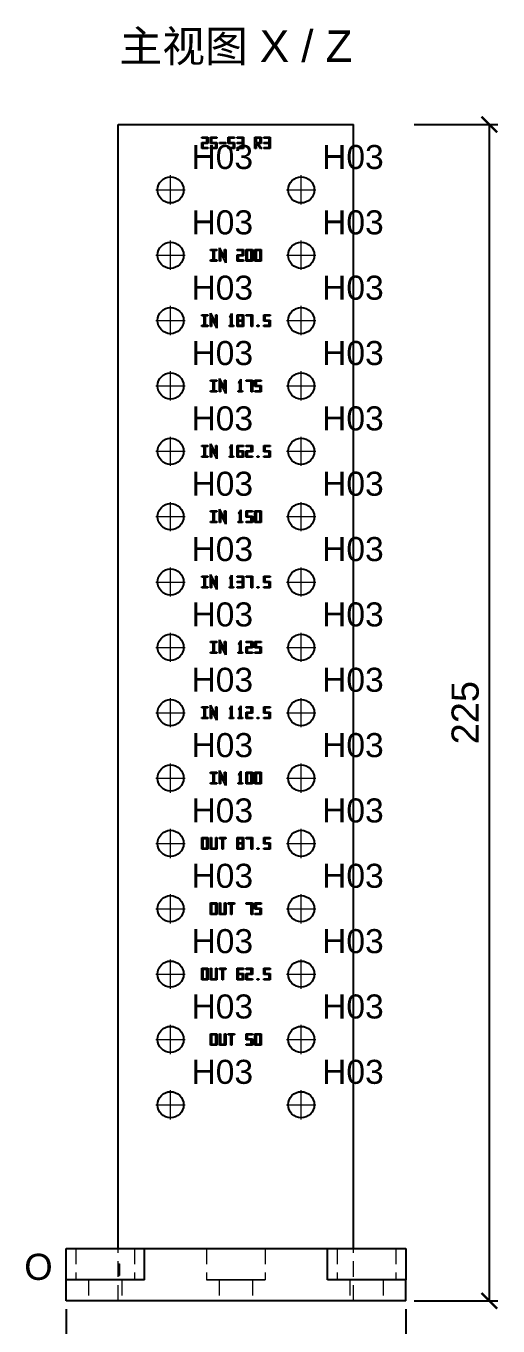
# Model space of a CAD drawing. Header units: millimetres. Extents: x 40 to 1358, y 134 to 546.
# Drawn here: x 281.8 to 372.2, y 262.7 to 511.4 of the extents above; entities that cross this region are included whole.
import ezdxf
from ezdxf.enums import TextEntityAlignment as Align

# ---------------------------------------------------------------- set-up
doc = ezdxf.new("R2010")
doc.units = ezdxf.units.MM
doc.linetypes.add('WP_HIDDEN', pattern=[2.3, 1.5, -0.8])
for name, color, linetype, lineweight in [('ANNOTATIONS', 7, 'CONTINUOUS', 18), ('DIMENSIONS', 7, 'CONTINUOUS', 18), ('HIDDEN', 7, 'WP_HIDDEN', 13), ('VISIBLE', 7, 'CONTINUOUS', 25)]:
    doc.layers.add(name, color=color, linetype=linetype, lineweight=lineweight)
doc.styles.add('CJK', font='Arial Unicode.ttf')
doc.styles.add('OpenSansCondensed-Light', font='OpenSansCondensed-Light.ttf')
doc.dimstyles.new('EZDXF', dxfattribs={"dimtxt": 0.25, "dimasz": 0.175, "dimexe": 0.375, "dimexo": 0.125, "dimgap": 0.1, "dimtad": 1, "dimlfac": 100, "dimzin": 12, "dimdsep": 46, "dimtxsty": 'OpenSansCondensed-Light', "dimblk": 'ARCHTICK', "dimcen": 2.5, "dimazin": 3, "dimtfac": 0.5, "dimtmove": 2, "dimatfit": 3})

# ---------------------------------------------------------------- blocks, each defined once
blk = doc.blocks.new('_ARCHTICK')
at = {"color": 0, "linetype": 'BYBLOCK', "const_width": 0.15}
blk.add_lwpolyline([(-0.5, -0.5), (0.5, 0.5)], dxfattribs=at)

msp = doc.modelspace()

# ---------------------------------------------------------------- linework, layer by layer
at = {"layer": 'ANNOTATIONS'}
for p, q in [((309.5, 477.2), (309.5, 482.8)), ((334.5, 477.2), (334.5, 482.8)), ((306.7, 480), (312.3, 480)), ((331.7, 480), (337.3, 480)), ((309.5, 464.7), (309.5, 470.3)), ((334.5, 464.7), (334.5, 470.3)), ((306.7, 467.5), (312.3, 467.5)), ((331.7, 467.5), (337.3, 467.5)), ((309.5, 452.2), (309.5, 457.8)), ((334.5, 452.2), (334.5, 457.8)), ((306.7, 455), (312.3, 455)), ((331.7, 455), (337.3, 455)), ((309.5, 439.7), (309.5, 445.3)), ((334.5, 439.7), (334.5, 445.3)), ((306.7, 442.5), (312.3, 442.5)), ((331.7, 442.5), (337.3, 442.5)), ((309.5, 427.2), (309.5, 432.8)), ((334.5, 427.2), (334.5, 432.8)), ((306.7, 430), (312.3, 430)), ((331.7, 430), (337.3, 430)), ((309.5, 414.7), (309.5, 420.3)), ((334.5, 414.7), (334.5, 420.3)), ((306.7, 417.5), (312.3, 417.5)), ((331.7, 417.5), (337.3, 417.5)), ((309.5, 402.2), (309.5, 407.8)), ((334.5, 402.2), (334.5, 407.8)), ((306.7, 405), (312.3, 405)), ((331.7, 405), (337.3, 405)), ((309.5, 389.7), (309.5, 395.3)), ((334.5, 389.7), (334.5, 395.3)), ((306.7, 392.5), (312.3, 392.5)), ((331.7, 392.5), (337.3, 392.5)), ((309.5, 377.2), (309.5, 382.8)), ((334.5, 377.2), (334.5, 382.8)), ((306.7, 380), (312.3, 380)), ((331.7, 380), (337.3, 380)), ((309.5, 364.7), (309.5, 370.3)), ((334.5, 364.7), (334.5, 370.3)), ((306.7, 367.5), (312.3, 367.5)), ((331.7, 367.5), (337.3, 367.5)), ((309.5, 352.2), (309.5, 357.8)), ((334.5, 352.2), (334.5, 357.8)), ((306.7, 355), (312.3, 355)), ((331.7, 355), (337.3, 355)), ((309.5, 339.7), (309.5, 345.3)), ((334.5, 339.7), (334.5, 345.3)), ((306.7, 342.5), (312.3, 342.5)), ((331.7, 342.5), (337.3, 342.5)), ((309.5, 327.2), (309.5, 332.8)), ((334.5, 327.2), (334.5, 332.8)), ((306.7, 330), (312.3, 330)), ((331.7, 330), (337.3, 330)), ((309.5, 314.7), (309.5, 320.3)), ((334.5, 314.7), (334.5, 320.3)), ((306.7, 317.5), (312.3, 317.5)), ((331.7, 317.5), (337.3, 317.5)), ((309.5, 302.2), (309.5, 307.8)), ((334.5, 302.2), (334.5, 307.8)), ((306.7, 305), (312.3, 305)), ((331.7, 305), (337.3, 305))]:
    msp.add_line(p, q, dxfattribs=at)
at = {"layer": 'HIDDEN', "ltscale": 2}
for p, q in [((299.5, 277.5), (299.5, 492.5)), ((344.5, 277.5), (344.5, 492.5)), ((289.5, 277.5), (296.5, 277.5)), ((289.5, 267.5), (289.5, 277.5)), ((291.375, 277.5), (291.375, 271.5)), ((299.5, 277.5), (344.5, 277.5)), ((299.5, 267.5), (299.5, 277.5)), ((302.625, 277.5), (302.625, 271.5)), ((316.375, 277.5), (316.375, 271.5)), ((327.625, 277.5), (327.625, 271.5)), ((341.375, 277.5), (341.375, 271.5)), ((344.5, 267.5), (344.5, 277.5)), ((347.5, 277.5), (354.5, 277.5)), ((352.625, 277.5), (352.625, 271.5)), ((354.5, 267.5), (354.5, 277.5)), ((299.5, 273.4), (299.5, 274.6)), ((299.5, 274.6), (299.5, 274.4)), ((299.5, 272.4), (299.5, 274.6)), ((299.5, 274.6), (299.7, 274.6)), ((299.5, 274.4), (299.5, 273.6)), ((299.5, 274.4), (299.7, 274.4)), ((299.5, 273.6), (299.5, 273.63927)), ((299.5, 273.63927), (299.7, 273.63927)), ((299.5, 273.6), (299.5, 272.4)), ((299.5, 273.4), (299.5, 273.6)), ((299.5, 273.6), (299.7, 273.6)), ((299.7, 274.6), (299.7, 273.4)), ((299.7, 274.4), (299.7, 274.6)), ((299.7, 272.4), (299.7, 274.6)), ((299.7, 273.6), (299.7, 274.4)), ((299.7, 273.63927), (299.7, 273.6)), ((299.7, 272.4), (299.7, 273.6)), ((299.7, 273.6), (299.7, 273.4)), ((293.8, 271.5), (293.8, 267.5)), ((299.5, 272.6), (299.5, 273.4)), ((299.5, 273.4), (299.5, 272.36073)), ((299.5, 273.4), (299.5, 272.47542)), ((299.5, 273.4), (299.5, 272.4)), ((299.5, 273.4), (299.7, 273.4)), ((299.5, 272.4), (299.5, 272.6)), ((299.5, 272.6), (299.7, 272.6)), ((299.5, 272.36073), (299.5, 272.47542)), ((299.5, 272.47542), (299.7, 272.47542)), ((299.5, 272.4), (299.7, 272.4)), ((299.5, 272.36073), (299.7, 272.36073)), ((299.7, 273.4), (299.7, 272.6)), ((299.7, 272.36073), (299.7, 273.4)), ((299.7, 273.4), (299.7, 272.47542)), ((299.7, 273.4), (299.7, 272.4)), ((299.7, 272.6), (299.7, 272.4)), ((299.7, 272.47542), (299.7, 272.36073)), ((300.2, 271.5), (300.2, 267.5)), ((318.8, 271.5), (318.8, 267.5)), ((325.2, 271.5), (325.2, 267.5)), ((343.8, 271.5), (343.8, 267.5)), ((350.2, 271.5), (350.2, 267.5)), ((289.5, 267.5), (296.5, 267.5)), ((299.5, 267.5), (344.5, 267.5)), ((347.5, 267.5), (354.5, 267.5))]:
    msp.add_line(p, q, dxfattribs=at)
for points in [[(302.625, 277.5), (302.48397, 277.5), (302.06795, 277.5), (301.3978, 277.5), (300.50713, 277.5), (299.4406, 277.5), (298.25168, 277.5), (297, 277.5), (295.74832, 277.5), (294.5594, 277.5), (293.49287, 277.5), (292.6022, 277.5), (291.93205, 277.5), (291.51603, 277.5), (291.375, 277.5)], [(291.375, 277.5), (291.41037, 277.5), (291.51603, 277.5), (291.69066, 277.5), (291.93205, 277.5), (292.23718, 277.5), (292.6022, 277.5), (293.02252, 277.5), (293.49287, 277.5), (294.00732, 277.5), (294.5594, 277.5), (295.14218, 277.5), (295.74832, 277.5), (296.3702, 277.5), (297, 277.5)], [(296.5, 277.5), (296.83589, 277.5), (297.16756, 277.5), (297.49084, 277.5), (297.80165, 277.5), (298.0961, 277.5), (298.37047, 277.5), (298.62132, 277.5), (298.84549, 277.5), (299.04017, 277.5), (299.20291, 277.5), (299.33165, 277.5), (299.42478, 277.5), (299.48114, 277.5), (299.5, 277.5)], [(297, 277.5), (297.6298, 277.5), (298.25168, 277.5), (298.85782, 277.5), (299.4406, 277.5), (299.99268, 277.5), (300.50713, 277.5), (300.97748, 277.5), (301.3978, 277.5), (301.76282, 277.5), (302.06795, 277.5), (302.30934, 277.5), (302.48397, 277.5), (302.58963, 277.5), (302.625, 277.5)], [(327.625, 277.5), (327.48397, 277.5), (327.06795, 277.5), (326.3978, 277.5), (325.50713, 277.5), (324.4406, 277.5), (323.25168, 277.5), (322, 277.5), (320.74832, 277.5), (319.5594, 277.5), (318.49287, 277.5), (317.6022, 277.5), (316.93205, 277.5), (316.51603, 277.5), (316.375, 277.5)], [(316.375, 277.5), (316.41037, 277.5), (316.51603, 277.5), (316.69066, 277.5), (316.93205, 277.5), (317.23718, 277.5), (317.6022, 277.5), (318.02252, 277.5), (318.49287, 277.5), (319.00732, 277.5), (319.5594, 277.5), (320.14218, 277.5), (320.74832, 277.5), (321.3702, 277.5), (322, 277.5)], [(322, 277.5), (322.6298, 277.5), (323.25168, 277.5), (323.85782, 277.5), (324.4406, 277.5), (324.99268, 277.5), (325.50713, 277.5), (325.97748, 277.5), (326.3978, 277.5), (326.76282, 277.5), (327.06795, 277.5), (327.30934, 277.5), (327.48397, 277.5), (327.58963, 277.5), (327.625, 277.5)], [(352.625, 277.5), (352.48397, 277.5), (352.06795, 277.5), (351.3978, 277.5), (350.50713, 277.5), (349.4406, 277.5), (348.25168, 277.5), (347, 277.5), (345.74832, 277.5), (344.5594, 277.5), (343.49287, 277.5), (342.6022, 277.5), (341.93205, 277.5), (341.51603, 277.5), (341.375, 277.5)], [(341.375, 277.5), (341.41037, 277.5), (341.51603, 277.5), (341.69066, 277.5), (341.93205, 277.5), (342.23718, 277.5), (342.6022, 277.5), (343.02252, 277.5), (343.49287, 277.5), (344.00732, 277.5), (344.5594, 277.5), (345.14218, 277.5), (345.74832, 277.5), (346.3702, 277.5), (347, 277.5)], [(344.5, 277.5), (344.51886, 277.5), (344.57522, 277.5), (344.66835, 277.5), (344.79709, 277.5), (344.95983, 277.5), (345.15451, 277.5), (345.37868, 277.5), (345.62953, 277.5), (345.9039, 277.5), (346.19835, 277.5), (346.50916, 277.5), (346.83244, 277.5), (347.16411, 277.5), (347.5, 277.5)], [(347, 277.5), (347.6298, 277.5), (348.25168, 277.5), (348.85782, 277.5), (349.4406, 277.5), (349.99268, 277.5), (350.50713, 277.5), (350.97748, 277.5), (351.3978, 277.5), (351.76282, 277.5), (352.06795, 277.5), (352.30934, 277.5), (352.48397, 277.5), (352.58963, 277.5), (352.625, 277.5)], [(302.625, 271.5), (302.48397, 271.5), (302.06795, 271.5), (301.3978, 271.5), (300.50713, 271.5), (299.4406, 271.5), (298.25168, 271.5), (297, 271.5), (295.74832, 271.5), (294.5594, 271.5), (293.49287, 271.5), (292.6022, 271.5), (291.93205, 271.5), (291.51603, 271.5), (291.375, 271.5)], [(291.375, 271.5), (291.41037, 271.5), (291.51603, 271.5), (291.69066, 271.5), (291.93205, 271.5), (292.23718, 271.5), (292.6022, 271.5), (293.02252, 271.5), (293.49287, 271.5), (294.00732, 271.5), (294.5594, 271.5), (295.14218, 271.5), (295.74832, 271.5), (296.3702, 271.5), (297, 271.5)], [(300.2, 271.5), (300.11977, 271.5), (299.8831, 271.5), (299.50186, 271.5), (298.99517, 271.5), (298.38843, 271.5), (297.71207, 271.5), (297, 271.5), (296.28793, 271.5), (295.61157, 271.5), (295.00483, 271.5), (294.49814, 271.5), (294.1169, 271.5), (293.88023, 271.5), (293.8, 271.5)], [(293.8, 271.5), (293.82012, 271.5), (293.88023, 271.5), (293.97957, 271.5), (294.1169, 271.5), (294.29048, 271.5), (294.49814, 271.5), (294.73726, 271.5), (295.00483, 271.5), (295.2975, 271.5), (295.61157, 271.5), (295.94311, 271.5), (296.28793, 271.5), (296.64171, 271.5), (297, 271.5)], [(297, 271.5), (297.6298, 271.5), (298.25168, 271.5), (298.85782, 271.5), (299.4406, 271.5), (299.99268, 271.5), (300.50713, 271.5), (300.97748, 271.5), (301.3978, 271.5), (301.76282, 271.5), (302.06795, 271.5), (302.30934, 271.5), (302.48397, 271.5), (302.58963, 271.5), (302.625, 271.5)], [(297, 271.5), (297.35829, 271.5), (297.71207, 271.5), (298.05689, 271.5), (298.38843, 271.5), (298.7025, 271.5), (298.99517, 271.5), (299.26274, 271.5), (299.50186, 271.5), (299.70952, 271.5), (299.8831, 271.5), (300.02043, 271.5), (300.11977, 271.5), (300.17988, 271.5), (300.2, 271.5)], [(327.625, 271.5), (327.48397, 271.5), (327.06795, 271.5), (326.3978, 271.5), (325.50713, 271.5), (324.4406, 271.5), (323.25168, 271.5), (322, 271.5), (320.74832, 271.5), (319.5594, 271.5), (318.49287, 271.5), (317.6022, 271.5), (316.93205, 271.5), (316.51603, 271.5), (316.375, 271.5)], [(316.375, 271.5), (316.41037, 271.5), (316.51603, 271.5), (316.69066, 271.5), (316.93205, 271.5), (317.23718, 271.5), (317.6022, 271.5), (318.02252, 271.5), (318.49287, 271.5), (319.00732, 271.5), (319.5594, 271.5), (320.14218, 271.5), (320.74832, 271.5), (321.3702, 271.5), (322, 271.5)], [(325.2, 271.5), (325.11977, 271.5), (324.8831, 271.5), (324.50186, 271.5), (323.99517, 271.5), (323.38843, 271.5), (322.71207, 271.5), (322, 271.5), (321.28793, 271.5), (320.61157, 271.5), (320.00483, 271.5), (319.49814, 271.5), (319.1169, 271.5), (318.88023, 271.5), (318.8, 271.5)], [(318.8, 271.5), (318.82012, 271.5), (318.88023, 271.5), (318.97957, 271.5), (319.1169, 271.5), (319.29048, 271.5), (319.49814, 271.5), (319.73726, 271.5), (320.00483, 271.5), (320.2975, 271.5), (320.61157, 271.5), (320.94311, 271.5), (321.28793, 271.5), (321.64171, 271.5), (322, 271.5)], [(322, 271.5), (322.35829, 271.5), (322.71207, 271.5), (323.05689, 271.5), (323.38843, 271.5), (323.7025, 271.5), (323.99517, 271.5), (324.26274, 271.5), (324.50186, 271.5), (324.70952, 271.5), (324.8831, 271.5), (325.02043, 271.5), (325.11977, 271.5), (325.17988, 271.5), (325.2, 271.5)], [(322, 271.5), (322.6298, 271.5), (323.25168, 271.5), (323.85782, 271.5), (324.4406, 271.5), (324.99268, 271.5), (325.50713, 271.5), (325.97748, 271.5), (326.3978, 271.5), (326.76282, 271.5), (327.06795, 271.5), (327.30934, 271.5), (327.48397, 271.5), (327.58963, 271.5), (327.625, 271.5)], [(352.625, 271.5), (352.48397, 271.5), (352.06795, 271.5), (351.3978, 271.5), (350.50713, 271.5), (349.4406, 271.5), (348.25168, 271.5), (347, 271.5), (345.74832, 271.5), (344.5594, 271.5), (343.49287, 271.5), (342.6022, 271.5), (341.93205, 271.5), (341.51603, 271.5), (341.375, 271.5)], [(341.375, 271.5), (341.41037, 271.5), (341.51603, 271.5), (341.69066, 271.5), (341.93205, 271.5), (342.23718, 271.5), (342.6022, 271.5), (343.02252, 271.5), (343.49287, 271.5), (344.00732, 271.5), (344.5594, 271.5), (345.14218, 271.5), (345.74832, 271.5), (346.3702, 271.5), (347, 271.5)], [(350.2, 271.5), (350.11977, 271.5), (349.8831, 271.5), (349.50186, 271.5), (348.99517, 271.5), (348.38843, 271.5), (347.71207, 271.5), (347, 271.5), (346.28793, 271.5), (345.61157, 271.5), (345.00483, 271.5), (344.49814, 271.5), (344.1169, 271.5), (343.88023, 271.5), (343.8, 271.5)], [(343.8, 271.5), (343.82012, 271.5), (343.88023, 271.5), (343.97957, 271.5), (344.1169, 271.5), (344.29048, 271.5), (344.49814, 271.5), (344.73726, 271.5), (345.00483, 271.5), (345.2975, 271.5), (345.61157, 271.5), (345.94311, 271.5), (346.28793, 271.5), (346.64171, 271.5), (347, 271.5)], [(347, 271.5), (347.6298, 271.5), (348.25168, 271.5), (348.85782, 271.5), (349.4406, 271.5), (349.99268, 271.5), (350.50713, 271.5), (350.97748, 271.5), (351.3978, 271.5), (351.76282, 271.5), (352.06795, 271.5), (352.30934, 271.5), (352.48397, 271.5), (352.58963, 271.5), (352.625, 271.5)], [(347, 271.5), (347.35829, 271.5), (347.71207, 271.5), (348.05689, 271.5), (348.38843, 271.5), (348.7025, 271.5), (348.99517, 271.5), (349.26274, 271.5), (349.50186, 271.5), (349.70952, 271.5), (349.8831, 271.5), (350.02043, 271.5), (350.11977, 271.5), (350.17988, 271.5), (350.2, 271.5)], [(300.2, 267.5), (300.11977, 267.5), (299.8831, 267.5), (299.50186, 267.5), (298.99517, 267.5), (298.38843, 267.5), (297.71207, 267.5), (297, 267.5), (296.28793, 267.5), (295.61157, 267.5), (295.00483, 267.5), (294.49814, 267.5), (294.1169, 267.5), (293.88023, 267.5), (293.8, 267.5)], [(293.8, 267.5), (293.82012, 267.5), (293.88023, 267.5), (293.97957, 267.5), (294.1169, 267.5), (294.29048, 267.5), (294.49814, 267.5), (294.73726, 267.5), (295.00483, 267.5), (295.2975, 267.5), (295.61157, 267.5), (295.94311, 267.5), (296.28793, 267.5), (296.64171, 267.5), (297, 267.5)], [(296.5, 267.5), (296.83589, 267.5), (297.16756, 267.5), (297.49084, 267.5), (297.80165, 267.5), (298.0961, 267.5), (298.37047, 267.5), (298.62132, 267.5), (298.84549, 267.5), (299.04017, 267.5), (299.20291, 267.5), (299.33165, 267.5), (299.42478, 267.5), (299.48114, 267.5), (299.5, 267.5)], [(297, 267.5), (297.35829, 267.5), (297.71207, 267.5), (298.05689, 267.5), (298.38843, 267.5), (298.7025, 267.5), (298.99517, 267.5), (299.26274, 267.5), (299.50186, 267.5), (299.70952, 267.5), (299.8831, 267.5), (300.02043, 267.5), (300.11977, 267.5), (300.17988, 267.5), (300.2, 267.5)], [(325.2, 267.5), (325.11977, 267.5), (324.8831, 267.5), (324.50186, 267.5), (323.99517, 267.5), (323.38843, 267.5), (322.71207, 267.5), (322, 267.5), (321.28793, 267.5), (320.61157, 267.5), (320.00483, 267.5), (319.49814, 267.5), (319.1169, 267.5), (318.88023, 267.5), (318.8, 267.5)], [(318.8, 267.5), (318.82012, 267.5), (318.88023, 267.5), (318.97957, 267.5), (319.1169, 267.5), (319.29048, 267.5), (319.49814, 267.5), (319.73726, 267.5), (320.00483, 267.5), (320.2975, 267.5), (320.61157, 267.5), (320.94311, 267.5), (321.28793, 267.5), (321.64171, 267.5), (322, 267.5)], [(322, 267.5), (322.35829, 267.5), (322.71207, 267.5), (323.05689, 267.5), (323.38843, 267.5), (323.7025, 267.5), (323.99517, 267.5), (324.26274, 267.5), (324.50186, 267.5), (324.70952, 267.5), (324.8831, 267.5), (325.02043, 267.5), (325.11977, 267.5), (325.17988, 267.5), (325.2, 267.5)], [(350.2, 267.5), (350.11977, 267.5), (349.8831, 267.5), (349.50186, 267.5), (348.99517, 267.5), (348.38843, 267.5), (347.71207, 267.5), (347, 267.5), (346.28793, 267.5), (345.61157, 267.5), (345.00483, 267.5), (344.49814, 267.5), (344.1169, 267.5), (343.88023, 267.5), (343.8, 267.5)], [(343.8, 267.5), (343.82012, 267.5), (343.88023, 267.5), (343.97957, 267.5), (344.1169, 267.5), (344.29048, 267.5), (344.49814, 267.5), (344.73726, 267.5), (345.00483, 267.5), (345.2975, 267.5), (345.61157, 267.5), (345.94311, 267.5), (346.28793, 267.5), (346.64171, 267.5), (347, 267.5)], [(344.5, 267.5), (344.51886, 267.5), (344.57522, 267.5), (344.66835, 267.5), (344.79709, 267.5), (344.95983, 267.5), (345.15451, 267.5), (345.37868, 267.5), (345.62953, 267.5), (345.9039, 267.5), (346.19835, 267.5), (346.50916, 267.5), (346.83244, 267.5), (347.16411, 267.5), (347.5, 267.5)], [(347, 267.5), (347.35829, 267.5), (347.71207, 267.5), (348.05689, 267.5), (348.38843, 267.5), (348.7025, 267.5), (348.99517, 267.5), (349.26274, 267.5), (349.50186, 267.5), (349.70952, 267.5), (349.8831, 267.5), (350.02043, 267.5), (350.11977, 267.5), (350.17988, 267.5), (350.2, 267.5)]]:
    msp.add_lwpolyline(points, dxfattribs=at)
at = {"layer": 'VISIBLE'}
for p, q in [((299.5, 280.5), (299.5, 492.5)), ((299.5, 492.5), (344.5, 492.5)), ((344.5, 280.5), (344.5, 492.5)), ((315.45, 490.1), (316.65, 490.1)), ((315.45, 489.9), (315.45, 490.1)), ((316.45, 489.9), (315.45, 489.9)), ((316.45, 489.1), (316.45, 489.9)), ((316.65, 490.1), (316.65, 488.9)), ((317.15, 488.9), (317.15, 490.1)), ((317.15, 490.1), (318.35, 490.1)), ((318.35, 489.9), (317.35, 489.9)), ((317.35, 489.9), (317.35, 489.1)), ((318.35, 490.1), (318.35, 489.9)), ((320.55, 488.9), (320.55, 490.1)), ((320.55, 490.1), (321.75, 490.1)), ((321.75, 489.9), (320.75, 489.9)), ((320.75, 489.9), (320.75, 489.1)), ((321.75, 490.1), (321.75, 489.9)), ((322.25, 489.9), (322.25, 490.1)), ((322.25, 490.1), (323.45, 490.1)), ((323.25, 489.9), (322.25, 489.9)), ((323.25, 489.1), (323.25, 489.9)), ((323.45, 490.1), (323.45, 487.9)), ((325.65, 487.9), (325.65, 490.1)), ((325.65, 490.1), (326.85, 490.1)), ((326.65, 489.9), (325.85, 489.9)), ((325.85, 489.9), (325.85, 489.1)), ((326.65, 489.1), (326.65, 489.9)), ((326.85, 490.1), (326.85, 488.9)), ((327.35, 489.9), (327.35, 490.1)), ((327.35, 490.1), (328.55, 490.1)), ((328.35, 489.9), (327.35, 489.9)), ((328.35, 489.1), (328.35, 489.9)), ((328.55, 490.1), (328.55, 487.9)), ((315.45, 487.9), (315.45, 489.1)), ((315.45, 489.1), (316.45, 489.1)), ((316.65, 487.9), (315.45, 487.9)), ((316.65, 488.9), (315.65, 488.9)), ((315.65, 488.9), (315.65, 488.1)), ((315.65, 488.1), (316.65, 488.1)), ((316.65, 488.1), (316.65, 487.9)), ((318.15, 488.9), (317.15, 488.9)), ((317.15, 487.9), (317.15, 488.1)), ((317.15, 488.1), (318.15, 488.1)), ((318.35, 487.9), (317.15, 487.9)), ((317.35, 489.1), (318.35, 489.1)), ((318.15, 488.1), (318.15, 488.9)), ((318.35, 489.1), (318.35, 487.9)), ((318.85, 489.1), (320.05, 489.1)), ((318.85, 488.9), (318.85, 489.1)), ((320.05, 488.9), (318.85, 488.9)), ((320.05, 489.1), (320.05, 488.9)), ((321.55, 488.9), (320.55, 488.9)), ((320.55, 487.9), (320.55, 488.1)), ((320.55, 488.1), (321.55, 488.1)), ((321.75, 487.9), (320.55, 487.9)), ((320.75, 489.1), (321.75, 489.1)), ((321.55, 488.1), (321.55, 488.9)), ((321.75, 489.1), (321.75, 487.9)), ((322.25, 488.9), (322.25, 489.1)), ((322.25, 489.1), (323.25, 489.1)), ((323.25, 488.9), (322.25, 488.9)), ((322.25, 487.9), (322.25, 488.1)), ((322.25, 488.1), (323.25, 488.1)), ((323.45, 487.9), (322.25, 487.9)), ((323.25, 488.1), (323.25, 488.9)), ((325.85, 487.9), (325.65, 487.9)), ((325.85, 489.1), (326.01848, 489.1)), ((325.99793, 488.9), (325.85, 488.9)), ((325.85, 488.9), (325.85, 487.9)), ((326.72542, 487.86073), (325.99793, 488.9)), ((326.01848, 489.1), (326.07458, 489.13927)), ((326.07458, 489.13927), (326.10207, 489.1)), ((326.10207, 489.1), (326.65, 489.1)), ((326.24207, 488.9), (326.88927, 487.97542)), ((326.85, 488.9), (326.24207, 488.9)), ((326.88927, 487.97542), (326.72542, 487.86073)), ((327.35, 488.9), (327.35, 489.1)), ((327.35, 489.1), (328.35, 489.1)), ((328.35, 488.9), (327.35, 488.9)), ((327.35, 487.9), (327.35, 488.1)), ((327.35, 488.1), (328.35, 488.1)), ((328.55, 487.9), (327.35, 487.9)), ((328.35, 488.1), (328.35, 488.9)), ((317.15, 468.4), (317.15, 468.6)), ((317.15, 468.6), (318.35, 468.6)), ((317.65, 468.4), (317.15, 468.4)), ((317.65, 466.6), (317.65, 468.4)), ((318.35, 468.4), (317.85, 468.4)), ((317.85, 468.4), (317.85, 466.6)), ((318.35, 468.6), (318.35, 468.4)), ((318.85, 466.4), (318.85, 468.92361)), ((318.85, 468.92361), (319.85, 466.92361)), ((320.05, 466.07639), (319.05, 468.07639)), ((319.05, 468.07639), (319.05, 466.4)), ((319.85, 466.92361), (319.85, 468.6)), ((319.85, 468.6), (320.05, 468.6)), ((320.05, 468.6), (320.05, 466.07639)), ((322.25, 468.6), (323.45, 468.6)), ((322.25, 468.4), (322.25, 468.6)), ((323.25, 468.4), (322.25, 468.4)), ((322.25, 466.4), (322.25, 467.6)), ((322.25, 467.6), (323.25, 467.6)), ((323.25, 467.6), (323.25, 468.4)), ((323.45, 468.6), (323.45, 467.4)), ((323.95, 466.4), (323.95, 468.6)), ((323.95, 468.6), (325.15, 468.6)), ((324.95, 468.4), (324.15, 468.4)), ((324.15, 468.4), (324.15, 466.6)), ((324.95, 466.6), (324.95, 468.4)), ((325.15, 468.6), (325.15, 466.4)), ((325.65, 466.4), (325.65, 468.6)), ((325.65, 468.6), (326.85, 468.6)), ((326.65, 468.4), (325.85, 468.4)), ((325.85, 468.4), (325.85, 466.6)), ((326.65, 466.6), (326.65, 468.4)), ((326.85, 468.6), (326.85, 466.4)), ((317.15, 466.4), (317.15, 466.6)), ((317.15, 466.6), (317.65, 466.6)), ((318.35, 466.4), (317.15, 466.4)), ((317.85, 466.6), (318.35, 466.6)), ((318.35, 466.6), (318.35, 466.4)), ((319.05, 466.4), (318.85, 466.4)), ((323.45, 466.4), (322.25, 466.4)), ((323.45, 467.4), (322.45, 467.4)), ((322.45, 467.4), (322.45, 466.6)), ((322.45, 466.6), (323.45, 466.6)), ((323.45, 466.6), (323.45, 466.4)), ((325.15, 466.4), (323.95, 466.4)), ((324.15, 466.6), (324.95, 466.6)), ((326.85, 466.4), (325.65, 466.4)), ((325.85, 466.6), (326.65, 466.6)), ((315.45, 455.9), (315.45, 456.1)), ((315.45, 456.1), (316.65, 456.1)), ((315.95, 455.9), (315.45, 455.9)), ((315.95, 454.1), (315.95, 455.9)), ((316.65, 455.9), (316.15, 455.9)), ((316.15, 455.9), (316.15, 454.1)), ((316.65, 456.1), (316.65, 455.9)), ((317.15, 453.9), (317.15, 456.42361)), ((317.15, 456.42361), (318.15, 454.42361)), ((318.35, 453.57639), (317.35, 455.57639)), ((317.35, 455.57639), (317.35, 453.9)), ((318.15, 454.42361), (318.15, 456.1)), ((318.15, 456.1), (318.35, 456.1)), ((318.35, 456.1), (318.35, 453.57639)), ((320.81132, 455.67226), (321.25, 456.33028)), ((320.97774, 455.56132), (320.81132, 455.67226)), ((321.05, 455.66972), (320.97774, 455.56132)), ((321.05, 454.1), (321.05, 455.66972)), ((321.25, 456.33028), (321.25, 454.1)), ((322.25, 453.9), (322.25, 456.1)), ((322.25, 456.1), (323.45, 456.1)), ((323.25, 455.9), (322.45, 455.9)), ((322.45, 455.9), (322.45, 455.1)), ((322.45, 455.1), (323.25, 455.1)), ((323.25, 455.1), (323.25, 455.9)), ((323.45, 456.1), (323.45, 453.9)), ((323.95, 456.1), (325.15, 456.1)), ((323.95, 455.9), (323.95, 456.1)), ((324.95, 455.9), (323.95, 455.9)), ((324.95, 453.9), (324.95, 455.9)), ((325.15, 456.1), (325.15, 453.9)), ((327.35, 454.9), (327.35, 456.1)), ((327.35, 456.1), (328.55, 456.1)), ((328.55, 455.9), (327.55, 455.9)), ((327.55, 455.9), (327.55, 455.1)), ((327.55, 455.1), (328.55, 455.1)), ((328.55, 456.1), (328.55, 455.9)), ((328.55, 455.1), (328.55, 453.9)), ((315.45, 453.9), (315.45, 454.1)), ((315.45, 454.1), (315.95, 454.1)), ((316.65, 453.9), (315.45, 453.9)), ((316.15, 454.1), (316.65, 454.1)), ((316.65, 454.1), (316.65, 453.9)), ((317.35, 453.9), (317.15, 453.9)), ((320.75, 453.9), (320.75, 454.1)), ((320.75, 454.1), (321.05, 454.1)), ((321.55, 453.9), (320.75, 453.9)), ((321.25, 454.1), (321.55, 454.1)), ((321.55, 454.1), (321.55, 453.9)), ((323.45, 453.9), (322.25, 453.9)), ((323.25, 454.9), (322.45, 454.9)), ((322.45, 454.9), (322.45, 454.1)), ((322.45, 454.1), (323.25, 454.1)), ((323.25, 454.1), (323.25, 454.9)), ((325.15, 453.9), (324.95, 453.9)), ((326.1, 454.1), (326.4, 454.1)), ((326.1, 453.9), (326.1, 454.1)), ((326.4, 453.9), (326.1, 453.9)), ((326.4, 454.1), (326.4, 453.9)), ((328.35, 454.9), (327.35, 454.9)), ((327.35, 453.9), (327.35, 454.1)), ((327.35, 454.1), (328.35, 454.1)), ((328.55, 453.9), (327.35, 453.9)), ((328.35, 454.1), (328.35, 454.9)), ((317.15, 443.4), (317.15, 443.6)), ((317.15, 443.6), (318.35, 443.6)), ((317.65, 443.4), (317.15, 443.4)), ((317.65, 441.6), (317.65, 443.4)), ((318.35, 443.4), (317.85, 443.4)), ((317.85, 443.4), (317.85, 441.6)), ((318.35, 443.6), (318.35, 443.4)), ((318.85, 441.4), (318.85, 443.92361)), ((318.85, 443.92361), (319.85, 441.92361)), ((320.05, 441.07639), (319.05, 443.07639)), ((319.05, 443.07639), (319.05, 441.4)), ((319.85, 441.92361), (319.85, 443.6)), ((319.85, 443.6), (320.05, 443.6)), ((320.05, 443.6), (320.05, 441.07639)), ((322.51132, 443.17226), (322.95, 443.83028)), ((322.67774, 443.06132), (322.51132, 443.17226)), ((322.75, 443.16972), (322.67774, 443.06132)), ((322.75, 441.6), (322.75, 443.16972)), ((322.95, 443.83028), (322.95, 441.6)), ((323.95, 443.6), (325.15, 443.6)), ((323.95, 443.4), (323.95, 443.6)), ((324.95, 443.4), (323.95, 443.4)), ((324.95, 441.4), (324.95, 443.4)), ((325.15, 443.6), (325.15, 441.4)), ((325.65, 442.4), (325.65, 443.6)), ((325.65, 443.6), (326.85, 443.6)), ((326.85, 443.4), (325.85, 443.4)), ((325.85, 443.4), (325.85, 442.6)), ((326.85, 443.6), (326.85, 443.4)), ((317.15, 441.4), (317.15, 441.6)), ((317.15, 441.6), (317.65, 441.6)), ((318.35, 441.4), (317.15, 441.4)), ((317.85, 441.6), (318.35, 441.6)), ((318.35, 441.6), (318.35, 441.4)), ((319.05, 441.4), (318.85, 441.4)), ((322.45, 441.4), (322.45, 441.6)), ((322.45, 441.6), (322.75, 441.6)), ((323.25, 441.4), (322.45, 441.4)), ((322.95, 441.6), (323.25, 441.6)), ((323.25, 441.6), (323.25, 441.4)), ((325.15, 441.4), (324.95, 441.4)), ((326.65, 442.4), (325.65, 442.4)), ((325.65, 441.4), (325.65, 441.6)), ((325.65, 441.6), (326.65, 441.6)), ((326.85, 441.4), (325.65, 441.4)), ((325.85, 442.6), (326.85, 442.6)), ((326.65, 441.6), (326.65, 442.4)), ((326.85, 442.6), (326.85, 441.4)), ((315.45, 430.9), (315.45, 431.1)), ((315.45, 431.1), (316.65, 431.1)), ((315.95, 430.9), (315.45, 430.9)), ((315.95, 429.1), (315.95, 430.9)), ((316.65, 430.9), (316.15, 430.9)), ((316.15, 430.9), (316.15, 429.1)), ((316.65, 431.1), (316.65, 430.9)), ((317.15, 428.9), (317.15, 431.42361)), ((317.15, 431.42361), (318.15, 429.42361)), ((318.35, 428.57639), (317.35, 430.57639)), ((317.35, 430.57639), (317.35, 428.9)), ((318.15, 429.42361), (318.15, 431.1)), ((318.15, 431.1), (318.35, 431.1)), ((318.35, 431.1), (318.35, 428.57639)), ((320.81132, 430.67226), (321.25, 431.33028)), ((320.97774, 430.56132), (320.81132, 430.67226)), ((321.05, 430.66972), (320.97774, 430.56132)), ((321.05, 429.1), (321.05, 430.66972)), ((321.25, 431.33028), (321.25, 429.1)), ((322.25, 428.9), (322.25, 431.1)), ((322.25, 431.1), (323.45, 431.1)), ((323.45, 430.9), (322.45, 430.9)), ((322.45, 430.9), (322.45, 430.1)), ((323.45, 431.1), (323.45, 430.9)), ((323.95, 431.1), (325.15, 431.1)), ((323.95, 430.9), (323.95, 431.1)), ((324.95, 430.9), (323.95, 430.9)), ((324.95, 430.1), (324.95, 430.9)), ((325.15, 431.1), (325.15, 429.9)), ((327.35, 429.9), (327.35, 431.1)), ((327.35, 431.1), (328.55, 431.1)), ((328.55, 430.9), (327.55, 430.9)), ((327.55, 430.9), (327.55, 430.1)), ((328.55, 431.1), (328.55, 430.9)), ((315.45, 428.9), (315.45, 429.1)), ((315.45, 429.1), (315.95, 429.1)), ((316.65, 428.9), (315.45, 428.9)), ((316.15, 429.1), (316.65, 429.1)), ((316.65, 429.1), (316.65, 428.9)), ((317.35, 428.9), (317.15, 428.9)), ((320.75, 428.9), (320.75, 429.1)), ((320.75, 429.1), (321.05, 429.1)), ((321.55, 428.9), (320.75, 428.9)), ((321.25, 429.1), (321.55, 429.1)), ((321.55, 429.1), (321.55, 428.9)), ((323.45, 428.9), (322.25, 428.9)), ((322.45, 430.1), (323.45, 430.1)), ((322.45, 429.9), (322.45, 429.1)), ((323.25, 429.9), (322.45, 429.9)), ((322.45, 429.1), (323.25, 429.1)), ((323.25, 429.1), (323.25, 429.9)), ((323.45, 430.1), (323.45, 428.9)), ((323.95, 428.9), (323.95, 430.1)), ((323.95, 430.1), (324.95, 430.1)), ((325.15, 428.9), (323.95, 428.9)), ((325.15, 429.9), (324.15, 429.9)), ((324.15, 429.9), (324.15, 429.1)), ((324.15, 429.1), (325.15, 429.1)), ((325.15, 429.1), (325.15, 428.9)), ((326.1, 429.1), (326.4, 429.1)), ((326.1, 428.9), (326.1, 429.1)), ((326.4, 428.9), (326.1, 428.9)), ((326.4, 429.1), (326.4, 428.9)), ((328.35, 429.9), (327.35, 429.9)), ((327.35, 428.9), (327.35, 429.1)), ((327.35, 429.1), (328.35, 429.1)), ((328.55, 428.9), (327.35, 428.9)), ((327.55, 430.1), (328.55, 430.1)), ((328.35, 429.1), (328.35, 429.9)), ((328.55, 430.1), (328.55, 428.9)), ((317.15, 418.4), (317.15, 418.6)), ((317.15, 418.6), (318.35, 418.6)), ((317.65, 418.4), (317.15, 418.4)), ((317.65, 416.6), (317.65, 418.4)), ((318.35, 418.4), (317.85, 418.4)), ((317.85, 418.4), (317.85, 416.6)), ((318.35, 418.6), (318.35, 418.4)), ((318.85, 416.4), (318.85, 418.92361)), ((318.85, 418.92361), (319.85, 416.92361)), ((320.05, 416.07639), (319.05, 418.07639)), ((319.05, 418.07639), (319.05, 416.4)), ((319.85, 416.92361), (319.85, 418.6)), ((319.85, 418.6), (320.05, 418.6)), ((320.05, 418.6), (320.05, 416.07639)), ((322.51132, 418.17226), (322.95, 418.83028)), ((322.67774, 418.06132), (322.51132, 418.17226)), ((322.75, 418.16972), (322.67774, 418.06132)), ((322.75, 416.6), (322.75, 418.16972)), ((322.95, 418.83028), (322.95, 416.6)), ((323.95, 417.4), (323.95, 418.6)), ((323.95, 418.6), (325.15, 418.6)), ((325.15, 418.4), (324.15, 418.4)), ((324.15, 418.4), (324.15, 417.6)), ((325.15, 418.6), (325.15, 418.4)), ((325.65, 416.4), (325.65, 418.6)), ((325.65, 418.6), (326.85, 418.6)), ((326.65, 418.4), (325.85, 418.4)), ((325.85, 418.4), (325.85, 416.6)), ((326.65, 416.6), (326.65, 418.4)), ((326.85, 418.6), (326.85, 416.4)), ((317.15, 416.4), (317.15, 416.6)), ((317.15, 416.6), (317.65, 416.6)), ((318.35, 416.4), (317.15, 416.4)), ((317.85, 416.6), (318.35, 416.6)), ((318.35, 416.6), (318.35, 416.4)), ((319.05, 416.4), (318.85, 416.4)), ((322.45, 416.4), (322.45, 416.6)), ((322.45, 416.6), (322.75, 416.6)), ((323.25, 416.4), (322.45, 416.4)), ((322.95, 416.6), (323.25, 416.6)), ((323.25, 416.6), (323.25, 416.4)), ((324.95, 417.4), (323.95, 417.4)), ((323.95, 416.4), (323.95, 416.6)), ((323.95, 416.6), (324.95, 416.6)), ((325.15, 416.4), (323.95, 416.4)), ((324.15, 417.6), (325.15, 417.6)), ((324.95, 416.6), (324.95, 417.4)), ((325.15, 417.6), (325.15, 416.4)), ((326.85, 416.4), (325.65, 416.4)), ((325.85, 416.6), (326.65, 416.6)), ((315.45, 405.9), (315.45, 406.1)), ((315.45, 406.1), (316.65, 406.1)), ((315.95, 405.9), (315.45, 405.9)), ((315.95, 404.1), (315.95, 405.9)), ((316.65, 405.9), (316.15, 405.9)), ((316.15, 405.9), (316.15, 404.1)), ((316.65, 406.1), (316.65, 405.9)), ((317.15, 403.9), (317.15, 406.42361)), ((317.15, 406.42361), (318.15, 404.42361)), ((318.35, 403.57639), (317.35, 405.57639)), ((317.35, 405.57639), (317.35, 403.9)), ((318.15, 404.42361), (318.15, 406.1)), ((318.15, 406.1), (318.35, 406.1)), ((318.35, 406.1), (318.35, 403.57639)), ((320.81132, 405.67226), (321.25, 406.33028)), ((320.97774, 405.56132), (320.81132, 405.67226)), ((321.05, 405.66972), (320.97774, 405.56132)), ((321.05, 404.1), (321.05, 405.66972)), ((321.25, 406.33028), (321.25, 404.1)), ((322.25, 405.9), (322.25, 406.1)), ((322.25, 406.1), (323.45, 406.1)), ((323.25, 405.9), (322.25, 405.9)), ((323.25, 405.1), (323.25, 405.9)), ((323.45, 406.1), (323.45, 403.9)), ((323.95, 406.1), (325.15, 406.1)), ((323.95, 405.9), (323.95, 406.1)), ((324.95, 405.9), (323.95, 405.9)), ((324.95, 403.9), (324.95, 405.9)), ((325.15, 406.1), (325.15, 403.9)), ((327.35, 404.9), (327.35, 406.1)), ((327.35, 406.1), (328.55, 406.1)), ((328.55, 405.9), (327.55, 405.9)), ((327.55, 405.9), (327.55, 405.1)), ((328.55, 406.1), (328.55, 405.9)), ((315.45, 403.9), (315.45, 404.1)), ((315.45, 404.1), (315.95, 404.1)), ((316.65, 403.9), (315.45, 403.9)), ((316.15, 404.1), (316.65, 404.1)), ((316.65, 404.1), (316.65, 403.9)), ((317.35, 403.9), (317.15, 403.9)), ((320.75, 403.9), (320.75, 404.1)), ((320.75, 404.1), (321.05, 404.1)), ((321.55, 403.9), (320.75, 403.9)), ((321.25, 404.1), (321.55, 404.1)), ((321.55, 404.1), (321.55, 403.9)), ((322.25, 404.9), (322.25, 405.1)), ((322.25, 405.1), (323.25, 405.1)), ((323.25, 404.9), (322.25, 404.9)), ((322.25, 403.9), (322.25, 404.1)), ((322.25, 404.1), (323.25, 404.1)), ((323.45, 403.9), (322.25, 403.9)), ((323.25, 404.1), (323.25, 404.9)), ((325.15, 403.9), (324.95, 403.9)), ((326.1, 404.1), (326.4, 404.1)), ((326.1, 403.9), (326.1, 404.1)), ((326.4, 403.9), (326.1, 403.9)), ((326.4, 404.1), (326.4, 403.9)), ((328.35, 404.9), (327.35, 404.9)), ((327.35, 403.9), (327.35, 404.1)), ((327.35, 404.1), (328.35, 404.1)), ((328.55, 403.9), (327.35, 403.9)), ((327.55, 405.1), (328.55, 405.1)), ((328.35, 404.1), (328.35, 404.9)), ((328.55, 405.1), (328.55, 403.9)), ((317.15, 393.4), (317.15, 393.6)), ((317.15, 393.6), (318.35, 393.6)), ((317.65, 393.4), (317.15, 393.4)), ((317.65, 391.6), (317.65, 393.4)), ((318.35, 393.4), (317.85, 393.4)), ((317.85, 393.4), (317.85, 391.6)), ((318.35, 393.6), (318.35, 393.4)), ((318.85, 391.4), (318.85, 393.92361)), ((318.85, 393.92361), (319.85, 391.92361)), ((320.05, 391.07639), (319.05, 393.07639)), ((319.05, 393.07639), (319.05, 391.4)), ((319.85, 391.92361), (319.85, 393.6)), ((319.85, 393.6), (320.05, 393.6)), ((320.05, 393.6), (320.05, 391.07639)), ((322.51132, 393.17226), (322.95, 393.83028)), ((322.67774, 393.06132), (322.51132, 393.17226)), ((322.75, 393.16972), (322.67774, 393.06132)), ((322.75, 391.6), (322.75, 393.16972)), ((322.95, 393.83028), (322.95, 391.6)), ((323.95, 393.6), (325.15, 393.6)), ((323.95, 393.4), (323.95, 393.6)), ((324.95, 393.4), (323.95, 393.4)), ((324.95, 392.6), (324.95, 393.4)), ((325.15, 393.6), (325.15, 392.4)), ((325.65, 392.4), (325.65, 393.6)), ((325.65, 393.6), (326.85, 393.6)), ((326.85, 393.4), (325.85, 393.4)), ((325.85, 393.4), (325.85, 392.6)), ((326.85, 393.6), (326.85, 393.4)), ((317.15, 391.4), (317.15, 391.6)), ((317.15, 391.6), (317.65, 391.6)), ((318.35, 391.4), (317.15, 391.4)), ((317.85, 391.6), (318.35, 391.6)), ((318.35, 391.6), (318.35, 391.4)), ((319.05, 391.4), (318.85, 391.4)), ((322.45, 391.4), (322.45, 391.6)), ((322.45, 391.6), (322.75, 391.6)), ((323.25, 391.4), (322.45, 391.4)), ((322.95, 391.6), (323.25, 391.6)), ((323.25, 391.6), (323.25, 391.4)), ((323.95, 391.4), (323.95, 392.6)), ((323.95, 392.6), (324.95, 392.6)), ((325.15, 391.4), (323.95, 391.4)), ((325.15, 392.4), (324.15, 392.4)), ((324.15, 392.4), (324.15, 391.6)), ((324.15, 391.6), (325.15, 391.6)), ((325.15, 391.6), (325.15, 391.4)), ((326.65, 392.4), (325.65, 392.4)), ((325.65, 391.4), (325.65, 391.6)), ((325.65, 391.6), (326.65, 391.6)), ((326.85, 391.4), (325.65, 391.4)), ((325.85, 392.6), (326.85, 392.6)), ((326.65, 391.6), (326.65, 392.4)), ((326.85, 392.6), (326.85, 391.4)), ((315.45, 380.9), (315.45, 381.1)), ((315.45, 381.1), (316.65, 381.1)), ((315.95, 380.9), (315.45, 380.9)), ((315.95, 379.1), (315.95, 380.9)), ((316.65, 380.9), (316.15, 380.9)), ((316.15, 380.9), (316.15, 379.1)), ((316.65, 381.1), (316.65, 380.9)), ((317.15, 378.9), (317.15, 381.42361)), ((317.15, 381.42361), (318.15, 379.42361)), ((318.35, 378.57639), (317.35, 380.57639)), ((317.35, 380.57639), (317.35, 378.9)), ((318.15, 379.42361), (318.15, 381.1)), ((318.15, 381.1), (318.35, 381.1)), ((318.35, 381.1), (318.35, 378.57639)), ((320.81132, 380.67226), (321.25, 381.33028)), ((320.97774, 380.56132), (320.81132, 380.67226)), ((321.05, 380.66972), (320.97774, 380.56132)), ((321.05, 379.1), (321.05, 380.66972)), ((321.25, 381.33028), (321.25, 379.1)), ((322.51132, 380.67226), (322.95, 381.33028)), ((322.67774, 380.56132), (322.51132, 380.67226)), ((322.75, 380.66972), (322.67774, 380.56132)), ((322.75, 379.1), (322.75, 380.66972)), ((322.95, 381.33028), (322.95, 379.1)), ((323.95, 381.1), (325.15, 381.1)), ((323.95, 380.9), (323.95, 381.1)), ((324.95, 380.9), (323.95, 380.9)), ((324.95, 380.1), (324.95, 380.9)), ((325.15, 381.1), (325.15, 379.9)), ((327.35, 379.9), (327.35, 381.1)), ((327.35, 381.1), (328.55, 381.1)), ((328.55, 380.9), (327.55, 380.9)), ((327.55, 380.9), (327.55, 380.1)), ((328.55, 381.1), (328.55, 380.9)), ((315.45, 378.9), (315.45, 379.1)), ((315.45, 379.1), (315.95, 379.1)), ((316.65, 378.9), (315.45, 378.9)), ((316.15, 379.1), (316.65, 379.1)), ((316.65, 379.1), (316.65, 378.9)), ((317.35, 378.9), (317.15, 378.9)), ((320.75, 378.9), (320.75, 379.1)), ((320.75, 379.1), (321.05, 379.1)), ((321.55, 378.9), (320.75, 378.9)), ((321.25, 379.1), (321.55, 379.1)), ((321.55, 379.1), (321.55, 378.9)), ((322.45, 378.9), (322.45, 379.1)), ((322.45, 379.1), (322.75, 379.1)), ((323.25, 378.9), (322.45, 378.9)), ((322.95, 379.1), (323.25, 379.1)), ((323.25, 379.1), (323.25, 378.9)), ((323.95, 378.9), (323.95, 380.1)), ((323.95, 380.1), (324.95, 380.1)), ((325.15, 378.9), (323.95, 378.9)), ((325.15, 379.9), (324.15, 379.9)), ((324.15, 379.9), (324.15, 379.1)), ((324.15, 379.1), (325.15, 379.1)), ((325.15, 379.1), (325.15, 378.9)), ((326.1, 379.1), (326.4, 379.1)), ((326.1, 378.9), (326.1, 379.1)), ((326.4, 378.9), (326.1, 378.9)), ((326.4, 379.1), (326.4, 378.9)), ((328.35, 379.9), (327.35, 379.9)), ((327.35, 378.9), (327.35, 379.1)), ((327.35, 379.1), (328.35, 379.1)), ((328.55, 378.9), (327.35, 378.9)), ((327.55, 380.1), (328.55, 380.1)), ((328.35, 379.1), (328.35, 379.9)), ((328.55, 380.1), (328.55, 378.9)), ((317.15, 368.4), (317.15, 368.6)), ((317.15, 368.6), (318.35, 368.6)), ((317.65, 368.4), (317.15, 368.4)), ((317.65, 366.6), (317.65, 368.4)), ((318.35, 368.4), (317.85, 368.4)), ((317.85, 368.4), (317.85, 366.6)), ((318.35, 368.6), (318.35, 368.4)), ((318.85, 366.4), (318.85, 368.92361)), ((318.85, 368.92361), (319.85, 366.92361)), ((320.05, 366.07639), (319.05, 368.07639)), ((319.05, 368.07639), (319.05, 366.4)), ((319.85, 366.92361), (319.85, 368.6)), ((319.85, 368.6), (320.05, 368.6)), ((320.05, 368.6), (320.05, 366.07639)), ((322.51132, 368.17226), (322.95, 368.83028)), ((322.67774, 368.06132), (322.51132, 368.17226)), ((322.75, 368.16972), (322.67774, 368.06132)), ((322.75, 366.6), (322.75, 368.16972)), ((322.95, 368.83028), (322.95, 366.6)), ((323.95, 366.4), (323.95, 368.6)), ((323.95, 368.6), (325.15, 368.6)), ((324.95, 368.4), (324.15, 368.4)), ((324.15, 368.4), (324.15, 366.6)), ((324.95, 366.6), (324.95, 368.4)), ((325.15, 368.6), (325.15, 366.4)), ((325.65, 366.4), (325.65, 368.6)), ((325.65, 368.6), (326.85, 368.6)), ((326.65, 368.4), (325.85, 368.4)), ((325.85, 368.4), (325.85, 366.6)), ((326.65, 366.6), (326.65, 368.4)), ((326.85, 368.6), (326.85, 366.4)), ((317.15, 366.4), (317.15, 366.6)), ((317.15, 366.6), (317.65, 366.6)), ((318.35, 366.4), (317.15, 366.4)), ((317.85, 366.6), (318.35, 366.6)), ((318.35, 366.6), (318.35, 366.4)), ((319.05, 366.4), (318.85, 366.4)), ((322.45, 366.4), (322.45, 366.6)), ((322.45, 366.6), (322.75, 366.6)), ((323.25, 366.4), (322.45, 366.4)), ((322.95, 366.6), (323.25, 366.6)), ((323.25, 366.6), (323.25, 366.4)), ((325.15, 366.4), (323.95, 366.4)), ((324.15, 366.6), (324.95, 366.6)), ((326.85, 366.4), (325.65, 366.4)), ((325.85, 366.6), (326.65, 366.6)), ((315.45, 353.9), (315.45, 356.1)), ((315.45, 356.1), (316.65, 356.1)), ((316.45, 355.9), (315.65, 355.9)), ((315.65, 355.9), (315.65, 354.1)), ((316.45, 354.1), (316.45, 355.9)), ((316.65, 356.1), (316.65, 353.9)), ((317.15, 353.9), (317.15, 356.1)), ((317.15, 356.1), (317.35, 356.1)), ((317.35, 356.1), (317.35, 354.1)), ((318.15, 354.1), (318.15, 356.1)), ((318.15, 356.1), (318.35, 356.1)), ((318.35, 356.1), (318.35, 353.9)), ((318.85, 355.9), (318.85, 356.1)), ((318.85, 356.1), (320.05, 356.1)), ((319.35, 355.9), (318.85, 355.9)), ((319.35, 353.9), (319.35, 355.9)), ((319.55, 355.9), (319.55, 353.9)), ((320.05, 355.9), (319.55, 355.9)), ((320.05, 356.1), (320.05, 355.9)), ((322.25, 353.9), (322.25, 356.1)), ((322.25, 356.1), (323.45, 356.1)), ((323.25, 355.9), (322.45, 355.9)), ((322.45, 355.9), (322.45, 355.1)), ((323.25, 355.1), (323.25, 355.9)), ((323.45, 356.1), (323.45, 353.9)), ((323.95, 356.1), (325.15, 356.1)), ((323.95, 355.9), (323.95, 356.1)), ((324.95, 355.9), (323.95, 355.9)), ((324.95, 353.9), (324.95, 355.9)), ((325.15, 356.1), (325.15, 353.9)), ((327.35, 354.9), (327.35, 356.1)), ((327.35, 356.1), (328.55, 356.1)), ((328.55, 355.9), (327.55, 355.9)), ((327.55, 355.9), (327.55, 355.1)), ((328.55, 356.1), (328.55, 355.9)), ((316.65, 353.9), (315.45, 353.9)), ((315.65, 354.1), (316.45, 354.1)), ((318.35, 353.9), (317.15, 353.9)), ((317.35, 354.1), (318.15, 354.1)), ((319.55, 353.9), (319.35, 353.9)), ((323.45, 353.9), (322.25, 353.9)), ((322.45, 355.1), (323.25, 355.1)), ((323.25, 354.9), (322.45, 354.9)), ((322.45, 354.9), (322.45, 354.1)), ((322.45, 354.1), (323.25, 354.1)), ((323.25, 354.1), (323.25, 354.9)), ((325.15, 353.9), (324.95, 353.9)), ((326.1, 354.1), (326.4, 354.1)), ((326.1, 353.9), (326.1, 354.1)), ((326.4, 353.9), (326.1, 353.9)), ((326.4, 354.1), (326.4, 353.9)), ((328.35, 354.9), (327.35, 354.9)), ((327.35, 353.9), (327.35, 354.1)), ((327.35, 354.1), (328.35, 354.1)), ((328.55, 353.9), (327.35, 353.9)), ((327.55, 355.1), (328.55, 355.1)), ((328.35, 354.1), (328.35, 354.9)), ((328.55, 355.1), (328.55, 353.9)), ((317.15, 341.4), (317.15, 343.6)), ((317.15, 343.6), (318.35, 343.6)), ((318.15, 343.4), (317.35, 343.4)), ((317.35, 343.4), (317.35, 341.6)), ((318.15, 341.6), (318.15, 343.4)), ((318.35, 343.6), (318.35, 341.4)), ((318.85, 341.4), (318.85, 343.6)), ((318.85, 343.6), (319.05, 343.6)), ((319.05, 343.6), (319.05, 341.6)), ((319.85, 341.6), (319.85, 343.6)), ((319.85, 343.6), (320.05, 343.6)), ((320.05, 343.6), (320.05, 341.4)), ((320.55, 343.4), (320.55, 343.6)), ((320.55, 343.6), (321.75, 343.6)), ((321.05, 343.4), (320.55, 343.4)), ((321.05, 341.4), (321.05, 343.4)), ((321.25, 343.4), (321.25, 341.4)), ((321.75, 343.4), (321.25, 343.4)), ((321.75, 343.6), (321.75, 343.4)), ((323.95, 343.6), (325.15, 343.6)), ((323.95, 343.4), (323.95, 343.6)), ((324.95, 343.4), (323.95, 343.4)), ((324.95, 341.4), (324.95, 343.4)), ((325.15, 343.6), (325.15, 341.4)), ((325.65, 342.4), (325.65, 343.6)), ((325.65, 343.6), (326.85, 343.6)), ((326.85, 343.4), (325.85, 343.4)), ((325.85, 343.4), (325.85, 342.6)), ((326.85, 343.6), (326.85, 343.4)), ((318.35, 341.4), (317.15, 341.4)), ((317.35, 341.6), (318.15, 341.6)), ((320.05, 341.4), (318.85, 341.4)), ((319.05, 341.6), (319.85, 341.6)), ((321.25, 341.4), (321.05, 341.4)), ((325.15, 341.4), (324.95, 341.4)), ((326.65, 342.4), (325.65, 342.4)), ((325.65, 341.4), (325.65, 341.6)), ((325.65, 341.6), (326.65, 341.6)), ((326.85, 341.4), (325.65, 341.4)), ((325.85, 342.6), (326.85, 342.6)), ((326.65, 341.6), (326.65, 342.4)), ((326.85, 342.6), (326.85, 341.4)), ((315.45, 328.9), (315.45, 331.1)), ((315.45, 331.1), (316.65, 331.1)), ((316.45, 330.9), (315.65, 330.9)), ((315.65, 330.9), (315.65, 329.1)), ((316.45, 329.1), (316.45, 330.9)), ((316.65, 331.1), (316.65, 328.9)), ((317.15, 328.9), (317.15, 331.1)), ((317.15, 331.1), (317.35, 331.1)), ((317.35, 331.1), (317.35, 329.1)), ((318.15, 329.1), (318.15, 331.1)), ((318.15, 331.1), (318.35, 331.1)), ((318.35, 331.1), (318.35, 328.9)), ((318.85, 330.9), (318.85, 331.1)), ((318.85, 331.1), (320.05, 331.1)), ((319.35, 330.9), (318.85, 330.9)), ((319.35, 328.9), (319.35, 330.9)), ((319.55, 330.9), (319.55, 328.9)), ((320.05, 330.9), (319.55, 330.9)), ((320.05, 331.1), (320.05, 330.9)), ((322.25, 328.9), (322.25, 331.1)), ((322.25, 331.1), (323.45, 331.1)), ((323.45, 330.9), (322.45, 330.9)), ((322.45, 330.9), (322.45, 330.1)), ((323.45, 331.1), (323.45, 330.9)), ((323.95, 331.1), (325.15, 331.1)), ((323.95, 330.9), (323.95, 331.1)), ((324.95, 330.9), (323.95, 330.9)), ((324.95, 330.1), (324.95, 330.9)), ((325.15, 331.1), (325.15, 329.9)), ((327.35, 329.9), (327.35, 331.1)), ((327.35, 331.1), (328.55, 331.1)), ((328.55, 330.9), (327.55, 330.9)), ((327.55, 330.9), (327.55, 330.1)), ((328.55, 331.1), (328.55, 330.9)), ((316.65, 328.9), (315.45, 328.9)), ((315.65, 329.1), (316.45, 329.1)), ((318.35, 328.9), (317.15, 328.9)), ((317.35, 329.1), (318.15, 329.1)), ((319.55, 328.9), (319.35, 328.9)), ((323.45, 328.9), (322.25, 328.9)), ((322.45, 330.1), (323.45, 330.1)), ((322.45, 329.9), (322.45, 329.1)), ((323.25, 329.9), (322.45, 329.9)), ((322.45, 329.1), (323.25, 329.1)), ((323.25, 329.1), (323.25, 329.9)), ((323.45, 330.1), (323.45, 328.9)), ((323.95, 328.9), (323.95, 330.1)), ((323.95, 330.1), (324.95, 330.1)), ((325.15, 328.9), (323.95, 328.9)), ((325.15, 329.9), (324.15, 329.9)), ((324.15, 329.9), (324.15, 329.1)), ((324.15, 329.1), (325.15, 329.1)), ((325.15, 329.1), (325.15, 328.9)), ((326.1, 329.1), (326.4, 329.1)), ((326.1, 328.9), (326.1, 329.1)), ((326.4, 328.9), (326.1, 328.9)), ((326.4, 329.1), (326.4, 328.9)), ((328.35, 329.9), (327.35, 329.9)), ((327.35, 328.9), (327.35, 329.1)), ((327.35, 329.1), (328.35, 329.1)), ((328.55, 328.9), (327.35, 328.9)), ((327.55, 330.1), (328.55, 330.1)), ((328.35, 329.1), (328.35, 329.9)), ((328.55, 330.1), (328.55, 328.9)), ((317.15, 316.4), (317.15, 318.6)), ((317.15, 318.6), (318.35, 318.6)), ((318.15, 318.4), (317.35, 318.4)), ((317.35, 318.4), (317.35, 316.6)), ((318.15, 316.6), (318.15, 318.4)), ((318.35, 318.6), (318.35, 316.4)), ((318.85, 316.4), (318.85, 318.6)), ((318.85, 318.6), (319.05, 318.6)), ((319.05, 318.6), (319.05, 316.6)), ((319.85, 316.6), (319.85, 318.6)), ((319.85, 318.6), (320.05, 318.6)), ((320.05, 318.6), (320.05, 316.4)), ((320.55, 318.4), (320.55, 318.6)), ((320.55, 318.6), (321.75, 318.6)), ((321.05, 318.4), (320.55, 318.4)), ((321.05, 316.4), (321.05, 318.4)), ((321.25, 318.4), (321.25, 316.4)), ((321.75, 318.4), (321.25, 318.4)), ((321.75, 318.6), (321.75, 318.4)), ((323.95, 317.4), (323.95, 318.6)), ((323.95, 318.6), (325.15, 318.6)), ((325.15, 318.4), (324.15, 318.4)), ((324.15, 318.4), (324.15, 317.6)), ((325.15, 318.6), (325.15, 318.4)), ((325.65, 316.4), (325.65, 318.6)), ((325.65, 318.6), (326.85, 318.6)), ((326.65, 318.4), (325.85, 318.4)), ((325.85, 318.4), (325.85, 316.6)), ((326.65, 316.6), (326.65, 318.4)), ((326.85, 318.6), (326.85, 316.4)), ((318.35, 316.4), (317.15, 316.4)), ((317.35, 316.6), (318.15, 316.6)), ((320.05, 316.4), (318.85, 316.4)), ((319.05, 316.6), (319.85, 316.6)), ((321.25, 316.4), (321.05, 316.4)), ((324.95, 317.4), (323.95, 317.4)), ((323.95, 316.4), (323.95, 316.6)), ((323.95, 316.6), (324.95, 316.6)), ((325.15, 316.4), (323.95, 316.4)), ((324.15, 317.6), (325.15, 317.6)), ((324.95, 316.6), (324.95, 317.4)), ((325.15, 317.6), (325.15, 316.4)), ((326.85, 316.4), (325.65, 316.4)), ((325.85, 316.6), (326.65, 316.6)), ((289.5, 277.5), (304.51, 277.5)), ((289.5, 271.5), (289.5, 277.5)), ((304.51, 277.5), (339.5, 277.5)), ((304.51, 271.5), (304.51, 277.5)), ((339.5, 277.5), (354.5, 277.5)), ((339.5, 271.5), (339.5, 277.5)), ((354.5, 277.5), (354.5, 271.5)), ((289.5, 267.5), (289.5, 271.5)), ((304.51, 271.5), (289.5, 271.5)), ((354.5, 271.5), (339.5, 271.5)), ((354.5, 267.5), (354.5, 271.5)), ((354.5, 267.5), (289.5, 267.5))]:
    msp.add_line(p, q, dxfattribs=at)
for points in [[(299.5, 277.5), (299.5, 277.51886), (299.5, 277.57522), (299.5, 277.66835), (299.5, 277.79709), (299.5, 277.95983), (299.5, 278.15451), (299.5, 278.37868), (299.5, 278.62953), (299.5, 278.9039), (299.5, 279.19835), (299.5, 279.50916), (299.5, 279.83244), (299.5, 280.16411), (299.5, 280.5)], [(344.5, 277.5), (344.5, 277.51886), (344.5, 277.57522), (344.5, 277.66835), (344.5, 277.79709), (344.5, 277.95983), (344.5, 278.15451), (344.5, 278.37868), (344.5, 278.62953), (344.5, 278.9039), (344.5, 279.19835), (344.5, 279.50916), (344.5, 279.83244), (344.5, 280.16411), (344.5, 280.5)]]:
    msp.add_lwpolyline(points, dxfattribs=at)
for centre in [(309.5, 480), (334.5, 480), (309.5, 467.5), (334.5, 467.5), (309.5, 455), (334.5, 455), (309.5, 442.5), (334.5, 442.5), (309.5, 430), (334.5, 430), (309.5, 417.5), (334.5, 417.5), (309.5, 405), (334.5, 405), (309.5, 392.5), (334.5, 392.5), (309.5, 380), (334.5, 380), (309.5, 367.5), (334.5, 367.5), (309.5, 355), (334.5, 355), (309.5, 342.5), (334.5, 342.5), (309.5, 330), (334.5, 330), (309.5, 317.5), (334.5, 317.5), (309.5, 305), (334.5, 305)]:
    msp.add_circle(centre, 2.5, dxfattribs=at)

# ---------------------------------------------------------------- texts
at = {"layer": 'ANNOTATIONS', "style": 'CJK'}
msp.add_text('主视图 X / Z', height=6, dxfattribs=at).set_placement((322, 504.5), align=Align.CENTER)
for s, height, p in [('H03', 4.6, (313.5, 484)), ('H03', 4.6, (338.5, 484)), ('H03', 4.6, (313.5, 471.5)), ('H03', 4.6, (338.5, 471.5)), ('H03', 4.6, (313.5, 459)), ('H03', 4.6, (338.5, 459)), ('H03', 4.6, (313.5, 446.5)), ('H03', 4.6, (338.5, 446.5)), ('H03', 4.6, (313.5, 434)), ('H03', 4.6, (338.5, 434)), ('H03', 4.6, (313.5, 421.5)), ('H03', 4.6, (338.5, 421.5)), ('H03', 4.6, (313.5, 409)), ('H03', 4.6, (338.5, 409)), ('H03', 4.6, (313.5, 396.5)), ('H03', 4.6, (338.5, 396.5)), ('H03', 4.6, (313.5, 384)), ('H03', 4.6, (338.5, 384)), ('H03', 4.6, (313.5, 371.5)), ('H03', 4.6, (338.5, 371.5)), ('H03', 4.6, (313.5, 359)), ('H03', 4.6, (338.5, 359)), ('H03', 4.6, (313.5, 346.5)), ('H03', 4.6, (338.5, 346.5)), ('H03', 4.6, (313.5, 334)), ('H03', 4.6, (338.5, 334)), ('H03', 4.6, (313.5, 321.5)), ('H03', 4.6, (338.5, 321.5)), ('H03', 4.6, (313.5, 309)), ('H03', 4.6, (338.5, 309)), ('O', 5, (281.5, 271.5))]:
    msp.add_text(s, height=height, dxfattribs=at).set_placement(p)

# ---------------------------------------------------------------- dimensions: what is measured, and where the dimension line sits
at = {"layer": 'DIMENSIONS'}
msp.add_linear_dim(base=(370.5, 267.5), p1=(354.5, 267.5), p2=(354.5, 492.5), angle=90, dimstyle='EZDXF', override={"dimtxt": 5.2, "dimasz": 3, "dimexe": 1.6, "dimexo": 1.6, "dimgap": 2, "dimdec": 4, "dimlfac": 1, "dimzin": 8, "dimtxsty": 'CJK', "dimclrd": 7, "dimclre": 7, "dimclrt": 7}, dxfattribs=at).render()
msp.add_linear_dim(base=(289.5, 251.5), p1=(289.5, 267.5), p2=(354.5, 267.5), dimstyle='EZDXF', override={"dimtxt": 5.2, "dimasz": 3, "dimexe": 1.6, "dimexo": 1.6, "dimgap": 2, "dimdec": 4, "dimlfac": 1, "dimzin": 8, "dimtxsty": 'CJK', "dimclrd": 7, "dimclre": 7, "dimclrt": 7}, dxfattribs=at).render()

doc.saveas('drawing.dxf')
